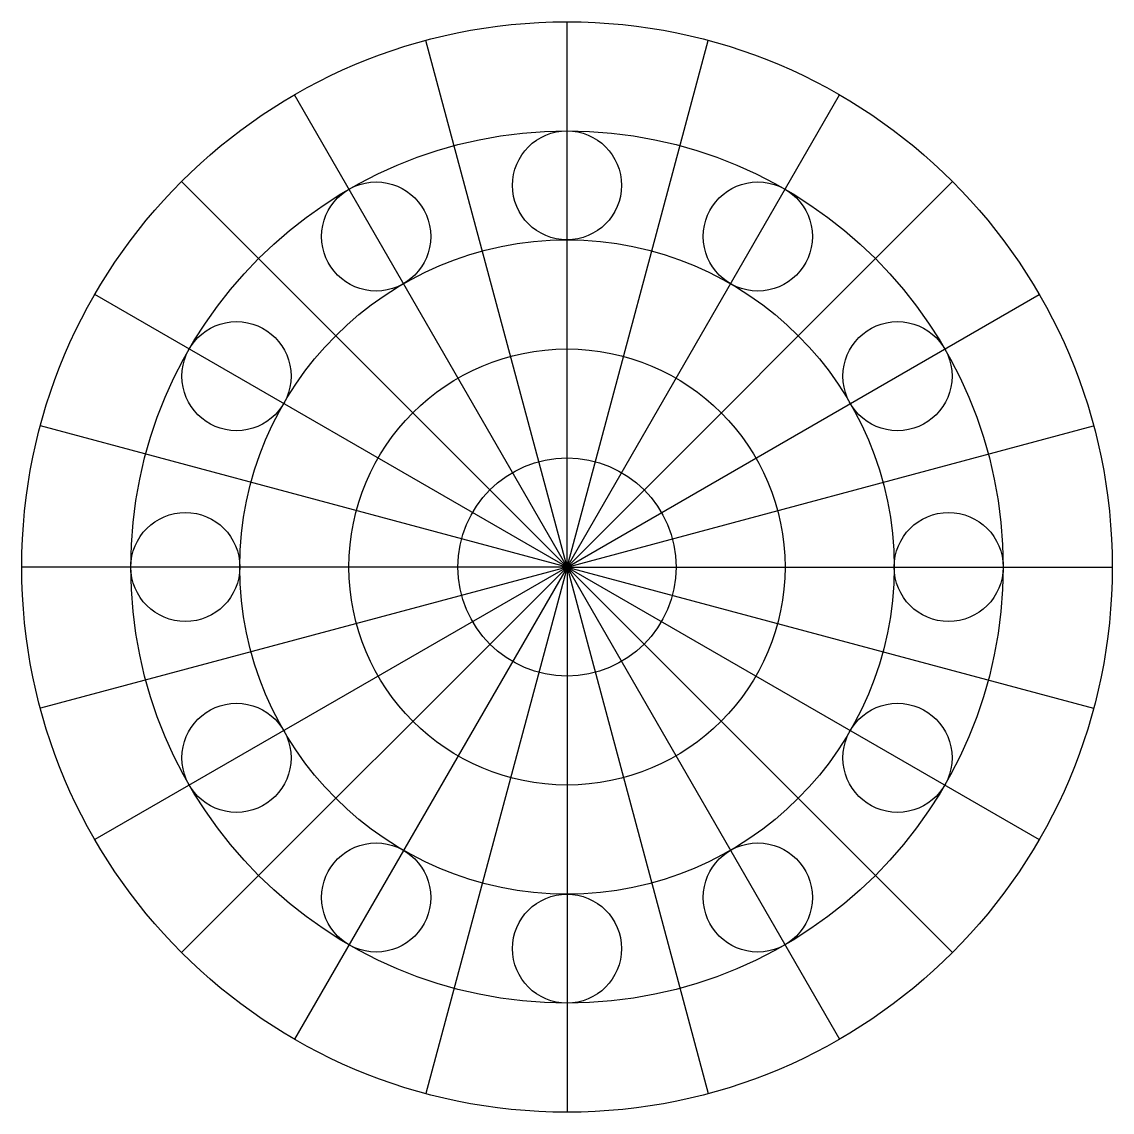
# Model space of a CAD drawing. Header units: metres. Extents: x 0 to 500, y 0 to 500.
import ezdxf

# ---------------------------------------------------------------- set-up
doc = ezdxf.new("R2010")
doc.units = ezdxf.units.M
doc.layers.add('SYMBOLS', color=4, linetype='Continuous')

msp = doc.modelspace()

# ---------------------------------------------------------------- linework, layer by layer
at = {"layer": 'SYMBOLS', "color": 6}
for q in [(250, 500), (185.3, 491.48), (314.7, 491.48), (125, 466.51), (375, 466.51), (73.22, 426.78), (426.78, 426.78), (33.49, 375), (466.51, 375), (8.52, 314.7), (491.48, 314.7), (0, 250), (8.52, 185.3), (33.49, 125), (73.22, 73.22), (125, 33.49), (185.3, 8.52), (500, 250), (250, 0), (314.7, 8.52), (375, 33.49), (426.78, 73.22), (466.51, 125), (491.48, 185.3)]:
    msp.add_line((250, 250), q, dxfattribs=at)
for radius in [250, 200, 150, 100, 50]:
    msp.add_circle((250, 250), radius, dxfattribs=at)
at = {"layer": 'SYMBOLS', "color": 4}
for centre in [(250, 425), (162.5, 401.55), (337.5, 401.55), (98.45, 337.5), (401.55, 337.5), (75, 250), (425, 250), (98.45, 162.5), (401.55, 162.5), (162.5, 98.45), (337.5, 98.45), (250, 75)]:
    msp.add_circle(centre, 25, dxfattribs=at)

doc.saveas('drawing.dxf')
